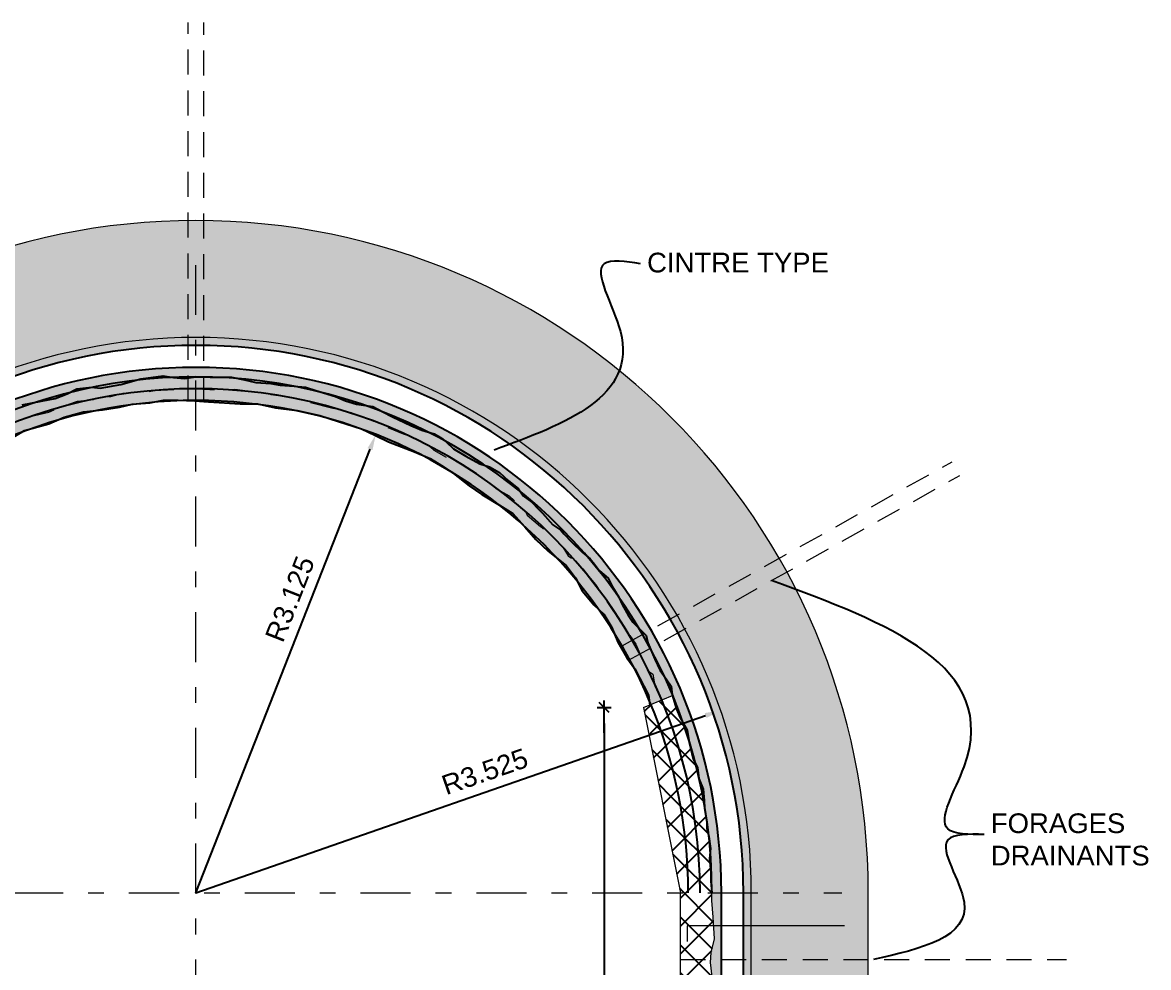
# Model space of a CAD drawing. Header units: millimetres. Extents: x -133 to 63340, y -143 to 109141.
# Drawn here: x 223.99 to 231.13, y 124.51 to 130.51 of the extents above; entities that cross this region are included whole.
import ezdxf

# ---------------------------------------------------------------- set-up
doc = ezdxf.new("R2010")
doc.units = ezdxf.units.MM
doc.header["$MEASUREMENT"] = 0
doc.header["$PDMODE"] = 67
doc.linetypes.add('TRATTEGGIATA2', pattern=[9.524999999999999, 6.35, -3.175])
doc.linetypes.add('TRATTOPUNTO2', pattern=[12.7, 6.35, -3.175, 0, -3.175])
doc.layers.add('archi', color=5, linetype='Continuous', plot=False)
for name, color, linetype in [('DIME', 6, 'Continuous'), ('LIN010CO', 2, 'Continuous'), ('LIN018CO', 6, 'Continuous'), ('LIN050CO', 3, 'Continuous'), ('TEXT035', 1, 'Continuous'), ('Tratteggi', 2, 'Continuous')]:
    doc.layers.add(name, color=color, linetype=linetype)
doc.styles.add('ARIAL', font='arial.ttf')
doc.linetypes.add('ROCCIA', pattern='A,0.25,[130,BERETTA.shx,S=0.1,R=0,X=0,Y=0],-0.2,0.25', length=0.7)
doc.dimstyles.new('50', dxfattribs={"dimscale": 0.5, "dimtxt": 0.25, "dimasz": 0.2, "dimexe": 0, "dimexo": 0.5, "dimgap": 0.1, "dimtad": 1, "dimzin": 4, "dimdsep": 46, "dimtxsty": 'ARIAL', "dimblk1": 'LINE', "dimblk2": 'LINE', "dimsah": 1, "dimcen": 2.5, "dimclrd": 256, "dimclre": 256, "dimclrt": 1, "dimadec": 0, "dimazin": 0, "dimtfac": 1, "dimtmove": 2, "dimatfit": 3, "dimldrblk": 'LINE', "dimfxl": 1, "dimtvp": 1, "dimtolj": 1, "dimtzin": 0, "dimarcsym": 0})
pattern_1 = [(37.50000000000001, (0.5027029646956862, 0), (-0.002519734324384326, 0.07707295076052635), [0, -0.0608, 0, -0.068, 0, -0.065]), (7.499999999999999, (0.5027029646956862, 0), (0.07079106821070909, 0.1128858426091896), [0, -0.0328, 0, -0.05480000000000001, 0, -0.021]), (327.5, (0.4535029646956862, 0), (0.1245656744700598, 0.000226362141478571), [0, -0.02, 0, -0.07200000000000001, 0, -0.094]), (317.5, (0.4535029646956862, 0), (0.1202450641828917, 0.03510702259736997), [0, -0.01, 0, -0.0472, 0, -0.05400000000000001])]
pattern_2 = [(45, (0.5027029646956862, 0), (-0.0883883476483184, 0.08838834764831847), []), (134.9999999999999, (0.5027029646956862, 0), (-0.08838834764831847, -0.0883883476483184), [])]

# ---------------------------------------------------------------- blocks, each defined once
blk = doc.blocks.new('*D53')
at = {"layer": 'Defpoints', "color": 0, "transparency": 16777216}
for p in [(228.4174111756968, 126.1458710883608), (225.0879019161725, 124.9882903824323)]:
    blk.add_point(p, dxfattribs=at)
at = {"layer": 'DIME', "lineweight": -2, "transparency": 16777216}
blk.add_line((225.0879019161725, 124.9882903824323), (228.322957012306, 126.1130319193983), dxfattribs=at)
at = {"layer": 'DIME', "transparency": 16777216}
blk.add_solid([(228.3174838174789, 126.1287742799634), (228.3284302071331, 126.0972895588331), (228.4174111756968, 126.1458710883608)], dxfattribs=at)
at = {"layer": 'DIME', "color": 1, "transparency": 16777216, "insert": (226.9214841493105, 125.7570287210373), "char_height": 0.125, "attachment_point": 5, "rotation": 19.171186639742096, "style": 'ARIAL'}
blk.add_mtext('\\A1;R3.525', dxfattribs=at)
blk = doc.blocks.new('LINE')
for p, q in [((-1.60001823273501, 0), (0.4500000000000171, 0)), ((0, 0.4500000000000171), (0, -0.4500000000000171))]:
    blk.add_line(p, q)
at = {"color": 3}
blk.add_line((-0.3181980515162763, -0.3181980515163474), (0.3181980515338978, 0.3181980515339689), dxfattribs=at)
blk = doc.blocks.new('*D54')
at = {"layer": 'Defpoints', "color": 0, "transparency": 16777216}
for p in [(226.2294837852221, 127.8973135580444), (225.0879019161725, 124.9882903824321)]:
    blk.add_point(p, dxfattribs=at)
at = {"layer": 'DIME', "lineweight": -2, "transparency": 16777216}
blk.add_line((225.0879019161725, 124.9882903824321), (226.1929531654125, 127.8042248164247), dxfattribs=at)
at = {"layer": 'DIME', "transparency": 16777216}
blk.add_solid([(226.1774383751426, 127.8103132530597), (226.2084679556825, 127.7981363797898), (226.2294837852221, 127.8973135580444)], dxfattribs=at)
at = {"layer": 'DIME', "color": 1, "transparency": 16777216, "insert": (225.6846121865973, 126.8531880230969), "char_height": 0.125, "attachment_point": 5, "rotation": 68.57357213134941, "style": 'ARIAL'}
blk.add_mtext('\\A1;R3.125', dxfattribs=at)
blk = doc.blocks.new('*D55')
at = {"layer": 'Defpoints', "color": 0, "transparency": 16777216}
for p in [(227.9295563638366, 126.1632903824229), (227.6795563638366, 121.6632903824229), (227.9295563638366, 121.6632903824229)]:
    blk.add_point(p, dxfattribs=at)
at = {"layer": 'LIN018CO', "lineweight": -2, "transparency": 16777216}
blk.add_line((227.6795563638366, 126.0632903824229), (227.6795563638366, 121.7632903824229), dxfattribs=at)
at = {"layer": 'LIN018CO', "lineweight": -2, "transparency": 16777216, "xscale": 0.1, "yscale": 0.1, "zscale": 0.1}
for p, rotation in [((227.6795563638366, 126.1632903824229), 90), ((227.6795563638366, 121.6632903824229), 270)]:
    blk.add_blockref('LINE', p, dxfattribs=dict(at, rotation=rotation))
at = {"layer": 'LIN018CO', "color": 1, "transparency": 16777216, "insert": (227.5657347403714, 123.9132903824229), "char_height": 0.125, "attachment_point": 5, "rotation": 90, "style": 'ARIAL'}
blk.add_mtext('\\A1;4.50', dxfattribs=at)

msp = doc.modelspace()

# ---------------------------------------------------------------- hatches: boundary and pattern name
h = msp.add_hatch()
h.set_pattern_fill('AR-SAND', color=256, scale=0.04, style=0)
h.set_pattern_definition(pattern_1)
h.paths.add_polyline_path([(225.0379019161725, 128.462930651581), (225.0379019161725, 128.5129357546634, 0.2971634410414945), (221.8428139342146, 126.3648909015914), (221.8891206139512, 126.3460175938249, -0.2970523757638573)])
h.paths.add_polyline_path([(221.8891206139512, 126.3460175938249), (221.8428139342146, 126.3648909015914, 0.007092555349937844), (221.8050711707708, 126.2722869934254), (221.8513778505073, 126.2534136856589, -0.00719461699650059)])
h.paths.add_polyline_path([(221.8513778505073, 126.2534136856589), (221.8050711707707, 126.2722869934254, 0.0934788710143525), (221.5629019161724, 124.9882903824309), (221.6129019161725, 124.9882903824309, -0.09342739714074191)])
h.paths.add_polyline_path([(221.8320439707676, 125.395240120542), (221.8845941363589, 125.6237251911843), (221.9108694895021, 125.8101901060938), (221.9713021799322, 125.9520083901531), (221.9975775330755, 126.0413014795462), (222.0028325496346, 126.112210621576), (222.0340525695212, 126.1789605784027), (221.9810373077302, 126.2005681166195, 0.09327506115053034), (221.7529019161724, 124.9882903824309), (221.8129019161725, 124.9882903824309), (221.8320439707676, 125.2087752056322)])
h.paths.add_polyline_path([(222.0820716932309, 126.2673761294867), (222.0187800711741, 126.2931720247855, 0.007496673164232917), (221.9810373077302, 126.2005681166195), (222.0340525695212, 126.1789605784026), (222.0634104167235, 126.2417291173209)])
h.paths.add_polyline_path([(222.1369809188989, 126.3914263098103), (222.2000413879561, 126.4964770437568), (222.2184339459131, 126.5726386190996), (222.2499640452679, 126.6356690250062), (222.3790620511027, 126.8022176666834), (222.4263574704826, 126.9098945311329), (222.4841626526328, 126.9808036731623), (222.5577331548085, 127.0595917236224), (222.6181661155859, 127.1278745628425), (222.6680887729004, 127.185652363132), (222.723266717116, 127.2486827690344), (222.7705621364963, 127.3012081360081), (222.8756627380265, 127.3773698836579), (222.9255853953384, 127.4377739867544), (222.9886458643956, 127.5008043926608), (223.0044109140728, 127.5323195094605), (223.1494918697469, 127.6461494557462), (223.2834953327002, 127.7065535588427), (223.3570658348757, 127.7512000173857), (223.4253810501444, 127.8089779899791), (223.4779314860833, 127.848371842902), (223.5436194634205, 127.8746345263889), (223.6382100318321, 127.9166548544286), (223.7440772690553, 127.9748871610069), (223.8431562183333, 128.021705416068), (223.9850422061255, 128.0847358219746), (224.105907857332, 128.1083722026508), (224.1952434091858, 128.1267559777075), (224.2714414196409, 128.1556449640042), (224.331874110071, 128.1871602531109), (224.4264646784831, 128.1976652920442), (224.479015114422, 128.1924126864241), (224.6114427212416, 128.2138712793289), (224.7375633890084, 128.2506390017488), (224.8794493768003, 128.2690229491122), (224.9451370837897, 128.258517910179), (225.0160800776854, 128.2532653045589), (225.0379019161725, 128.2563112531833), (225.0379019161725, 128.3229155487727, 0.2967237133419009), (222.0187800711741, 126.2931720247854), (222.0820716932309, 126.2673761294867), (222.1054508195441, 126.2995070899141)])
h.paths.add_polyline_path([(225.0379019161725, 128.2563112531833), (225.0160800776853, 128.2532653045589), (224.9451370837895, 128.2585179101789), (224.8794493768002, 128.2690229491122), (224.7375633890085, 128.2506390017488), (224.6114427212417, 128.213871279329), (224.4790151144221, 128.1924126864241), (224.4264646784832, 128.1976652920442), (224.3318741100711, 128.187160253111), (224.2714414196411, 128.1556449640043), (224.1952434091861, 128.1267559777076), (224.1059078573337, 128.1083722026513), (223.9850422061255, 128.0847358219746), (223.8431562183333, 128.0217054160679), (223.7440772690552, 127.9748871610068), (223.6382100318323, 127.9166548544287), (223.5436194634197, 127.8746345263884), (223.4779314860833, 127.848371842902), (223.4253810501445, 127.8089779899792), (223.3570658348756, 127.7512000173857), (223.2834953327002, 127.7065535588427), (223.149491869747, 127.6461494557462), (223.0044109140729, 127.5323195094605), (222.9886458643956, 127.5008043926608), (222.9255853953384, 127.4377739867544), (222.8756627380266, 127.3773698836579), (222.7705621364963, 127.3012081360081), (222.723266717117, 127.2486827690349), (222.6680887728988, 127.1856523631303), (222.6181661155859, 127.1278745628414), (222.5577331548091, 127.0595917236225), (222.4841626526327, 126.9808036731622), (222.4263574704826, 126.9098945311329), (222.3790620511027, 126.8022176666834), (222.249964045268, 126.6356690250061), (222.2184339459131, 126.5726386190996), (222.2000413879562, 126.4964770437568), (222.1369809188989, 126.3914263098103), (222.1054508195441, 126.2995070899142), (222.0820716932308, 126.2673761294867), (222.1515239955305, 126.2390693131948), (222.2051656150202, 126.3923348844539), (222.2869011552716, 126.5226606383449), (222.3336072168933, 126.6354800042619), (222.4523184681134, 126.7852574917987), (222.569496037425, 126.9690993777304), (222.6590159663379, 127.060521836637), (222.7621587105824, 127.1947379372574), (222.8205413551966, 127.258928313674), (222.8906003124556, 127.2939412619292), (223.0190421846769, 127.422321842456), (223.104670189606, 127.5040186068464), (223.2058667015114, 127.5837703701797), (223.2681415404564, 127.6090574516122), (223.401119034285, 127.715033990899), (223.5782129301192, 127.8045114487481), (223.6424337310558, 127.845359917097), (223.7553068259536, 127.90371477342), (223.8389885985442, 127.9270566814879), (223.9713226650957, 127.9951372323268), (224.1542547172525, 128.0398760474048), (224.2515593051746, 128.0787791700822), (224.3352410777651, 128.1079565982436), (224.4617367176466, 128.1215728117956), (224.5473644522288, 128.1390791997698), (224.6252080684971, 128.160475934473), (224.7633802913707, 128.1663114545667), (224.825655130316, 128.1760373213896), (224.9610333107916, 128.1840862967974), (225.0379019161725, 128.1919665559588)])
h.paths.add_polyline_path([(224.8829788233992, 128.1157939806945), (224.9743217061481, 128.1157939806945), (225.0379019161724, 128.1123588064412), (225.0379019161724, 128.1917988404616), (225.0369306947207, 128.1918669902557), (224.9610333107916, 128.1840862967974), (224.8256551303161, 128.1760373213896), (224.7633802913711, 128.1663114545668), (224.6252080684971, 128.160475934473), (224.5473644522289, 128.1390791997699), (224.4617367176467, 128.1215728117956), (224.335241077765, 128.1079565982437), (224.2515593051747, 128.0787791700822), (224.1542547172523, 128.0398760474048), (223.9713226650958, 127.9951372323268), (223.8389885985441, 127.9270566814879), (223.7553068259537, 127.9037147734201), (223.6424337310558, 127.8453599170969), (223.5782129301193, 127.8045114487481), (223.4011190342851, 127.715033990899), (223.2681415404564, 127.6090574516121), (223.2058667015114, 127.5837703701798), (223.1046701896061, 127.5040186068465), (223.0190421846761, 127.4223218424555), (222.8906003124556, 127.2939412619292), (222.8205413551965, 127.258928313674), (222.7621587105824, 127.1947379372574), (222.6590159663376, 127.0605218366369), (222.569496037425, 126.9690993777305), (222.4523184681135, 126.7852574917987), (222.3336072168933, 126.6354800042618), (222.2869011552715, 126.5226606383449), (222.2051656150201, 126.3923348844539), (222.1515239955305, 126.2390693131947), (222.2108737971631, 126.214879993674), (222.2664393568194, 126.2954118701997), (222.3320921889689, 126.4665984985416), (222.3891817610343, 126.5407794052841), (222.4441407237005, 126.6652549929893), (222.575446117652, 126.8250292139031), (222.6753528011793, 126.9790973172559), (222.8209306557339, 127.1131934922263), (222.9579452502044, 127.2843801205679), (223.1063777050186, 127.3870921320345), (223.2234109087141, 127.5040697820161), (223.3661344333564, 127.5839568063194), (223.4489140560211, 127.6609909441494), (223.5973465108352, 127.7209062123769), (223.6858350636717, 127.7722621319566), (223.7486332955614, 127.8150588751955), (223.9170471411505, 127.874974143423), (223.9998267638154, 127.9234771765295), (224.1550890099317, 127.9645791084287), (224.2521408228523, 128.0073756793606), (224.3748832270671, 128.0416130739518), (224.4947707606745, 128.0530254813798), (224.6032407042862, 128.0701441786753), (224.6831659970388, 128.0901159347512), (224.7944902705626, 128.098675283399)])
h.paths.add_polyline_path([(222.210163679302, 126.2151694178568), (222.1515239955306, 126.2390693131947), (222.1504242821682, 126.2359271970859), (222.1042012858096, 126.150369923243), (222.1791110686704, 126.1198387904843)])
h.paths.add_polyline_path([(222.1504242821682, 126.2359271970859), (222.1515239955306, 126.2390693131947), (222.0820716932308, 126.2673761294867), (222.0634104167235, 126.2417291173208), (222.0340525695212, 126.1789605784026), (222.1042012858097, 126.150369923243)])
h.paths.add_polyline_path([(222.0978797938764, 126.1386690457785), (222.1042012858097, 126.150369923243), (222.0340525695212, 126.1789605784027), (222.0028325496347, 126.112210621576), (221.9975775330755, 126.0413014795464), (221.9713021799323, 125.9520083901532), (221.9108694895022, 125.8101901060939), (221.884594136359, 125.6237251911847), (221.8320439707675, 125.3952401205421), (221.8320439707676, 125.2087752056325), (221.8129019161724, 124.9882903824309), (221.8879019161724, 124.9882903824309), (221.8894920824857, 125.1401036418929), (221.9167374428012, 125.2859907827006), (221.9245218314627, 125.4318779235078), (221.9595513100923, 125.6652971764933), (221.9927910876403, 125.7885400801474), (222.0336589929398, 125.8391142430121), (222.0492277702629, 126.010288465252)])
h.paths.add_polyline_path([(222.169387543899, 126.0899878472667), (222.1791110686704, 126.1198387904843), (222.1042012858096, 126.150369923243), (222.0978797938763, 126.1386690457785), (222.0492277702629, 126.0102884652521), (222.0336589929398, 125.8391142430121), (221.9927910876403, 125.7885400801473), (221.9595513100923, 125.665297176493), (221.9245218314628, 125.4318779235081), (221.9167374428012, 125.2859907827004), (221.8894920824857, 125.140103641893), (221.8879019161724, 124.9882903824309), (221.9629019161724, 124.9882903824309), (221.9638655170194, 125.1684328028496), (221.9895558379663, 125.2597324068881), (221.992410438226, 125.4565970811731), (222.0209550890849, 125.6021058358783), (222.0580632703754, 125.6876991500493), (222.092316851406, 125.8645920682575), (222.1008801114899, 125.9302136263532)])
h.paths.add_polyline_path([(222.3224250079133, 126.8223976740259), (222.6585213734515, 126.6311863411003), (222.5644968370846, 126.4659173454773), (222.2284004715464, 126.6571286784029)], flags=25)
h = msp.add_hatch()
h.set_pattern_fill('AR-SAND', color=256, scale=0.04, style=0)
h.set_pattern_definition(pattern_1)
edge = h.paths.add_edge_path()
edge.add_line((225.1379019161725, 128.5129357546634), (225.1379019161725, 128.462930651581))
edge.add_arc((225.0879019161724, 124.9882903824309), 3.474999999999938, 55.007646619417926, 89.17557184640083, ccw=False)
edge.add_spline(control_points=[(227.0807001174742, 127.8351097179154), (227.0995788521623, 127.8421942952274), (227.118385352334, 127.8493109727379), (227.1370784921529, 127.8564780263017)], knot_values=[1.645442660088461, 1.645442660088461, 1.645442660088461, 1.645442660088461, 1.691450665003849, 1.691450665003849, 1.691450665003849, 1.691450665003849], degree=3, periodic=0)
edge.add_arc((225.0879019161724, 124.9882903824309), 3.524999999999977, 54.45609098044454, 89.18726665279246)
edge = h.paths.add_edge_path()
edge.add_spline(control_points=[(227.1370784921529, 127.8564780263017), (227.118385352334, 127.8493109727379), (227.0995788521623, 127.8421942952274), (227.0807001174742, 127.8351097179154)], knot_values=[1.645442660088462, 1.645442660088462, 1.645442660088462, 1.645442660088462, 1.691450665003849, 1.691450665003849, 1.691450665003849, 1.691450665003849], degree=3, periodic=0)
edge.add_arc((225.0879019161724, 124.9882903824309), 3.474999999999937, 22.998863313304923, 55.00764661941889, ccw=False)
edge.add_line((228.2866832183979, 126.3460175938147), (228.3329898981345, 126.3648909015812))
edge.add_arc((225.0879019161724, 124.9882903824309), 3.524999999999977, 22.98716850692198, 54.45609098044531)
h.paths.add_polyline_path([(228.3329898981345, 126.3648909015812), (228.2866832183979, 126.3460175938147, -0.00719461699650234), (228.3244259818415, 126.2534136856486), (228.3707326615781, 126.2722869934151, 0.007092555349938634)])
h.paths.add_polyline_path([(228.3707326615781, 126.2722869934151), (228.3244259818415, 126.2534136856486, -0.09342739713993901), (228.5629019161723, 124.9882903824309), (228.6129019161724, 124.9882903824309, 0.09347887101356199)])
h.paths.add_polyline_path([(228.1947665246186, 126.2005681166091), (228.1314221747174, 126.1747507309154), (228.1376391256568, 126.1530017117044), (228.1612867001729, 126.0978502142281), (228.2059546112731, 126.0190621637683), (228.2190921526709, 125.9429004161185), (228.2443718156204, 125.8359842869338), (228.2711767797031, 125.7823995767198), (228.2801298810194, 125.7131799045139), (228.3064052341628, 125.644897065294), (228.3142877590014, 125.5739877509585), (228.316915267281, 125.5240886867945), (228.3300528086789, 125.4374220725186), (228.3300528086789, 125.3980280472884), (228.3431903500767, 125.3455026803151), (228.3548572005556, 125.2697580878354), (228.3484453666358, 125.206310526759), (228.3563278914745, 125.117017609673), (228.3563278914746, 125.0618659398896), (228.3629019161724, 124.9882903824309), (228.4229019161723, 124.9882903824309, 0.09327506114968956)])
h.paths.add_polyline_path([(228.157023761175, 126.2931720247753), (228.1073607506456, 126.2729307704322), (228.1113640428611, 126.244920931601), (228.1314221747174, 126.1747507309154), (228.1947665246186, 126.2005681166091, 0.007496673164233754)])
h.paths.add_polyline_path([(225.1379019161725, 128.3229155487727), (225.1379019161725, 128.2621121641545), (225.1789861317127, 128.2611440406821), (225.3129893243194, 128.2611440406821), (225.3970698596131, 128.2453865684356), (225.468012853509, 128.2270026210722), (225.5626034219209, 128.2217501877591), (225.6230363826988, 128.2112451488259), (225.7123719345522, 128.2033662403957), (225.7833149284474, 128.1981138070826), (225.8490026354419, 128.1771035569107), (225.9736358507337, 128.1375370524039), (226.0366960494433, 128.1112743689173), (226.1076390433391, 128.0902642910508), (226.2101121365898, 128.0745066464974), (226.2731726056469, 128.0403652268877), (226.3362330747041, 128.0088499377814), (226.4518437093533, 127.9536984403044), (226.5227867032488, 127.9248094540079), (226.5989847137037, 127.9011730733314), (226.6462798627358, 127.8749103898448), (226.6751824538111, 127.8512740091687), (226.722477873191, 127.8066275506252), (226.8013033919257, 127.7593547892722), (226.8906389437786, 127.7120820279188), (226.9510716342085, 127.6910717777455), (227.0141321032658, 127.6569303581356), (227.0693100474844, 127.6044051634693), (227.1349977544735, 127.5518797964961), (227.1639006158963, 127.5072331656461), (227.219078289767, 127.4678393127232), (227.2611186925877, 127.4258189846831), (227.2873937753856, 127.3969301706882), (227.3530817527203, 127.3233947258537), (227.4030044100319, 127.2892531339371), (227.4240247466169, 127.2656167532599), (227.4713198956483, 127.2157176890978), (227.5396353812648, 127.1500611526877), (227.5895583089242, 127.1080408246479), (227.6184608999994, 127.0738994050381), (227.6499909993542, 127.0318790769981), (227.7036368837496, 126.9861248569561), (227.7325397451724, 126.9309733594792), (227.7719523693659, 126.8653166507634), (227.7955999438822, 126.8127912837901), (227.8323853301441, 126.7497608778835), (227.8612879212189, 126.7051144193404), (227.9138383571579, 126.6525890523672), (227.9453684565126, 126.6210739355675), (227.955878489631, 126.5738011742146), (228.0010081544235, 126.4707798717409), (228.0351660324062, 126.3998707297103), (228.0772061648778, 126.3394666266144), (228.1034815180225, 126.300072601384), (228.1073607506456, 126.2729307704322), (228.157023761175, 126.2931720247753, 0.2967237133427877)])
h.paths.add_polyline_path([(225.1379019161725, 128.3229155487727, 0.0037482839193745), (225.0879019161724, 128.3232903824309), (225.0879019161724, 128.2632903824309), (225.1379019161725, 128.2621121641545)])
h.paths.add_polyline_path([(225.0879019161724, 128.3232903824309, 0.003748283919359585), (225.0379019161725, 128.3229155487727), (225.0379019161725, 128.2563112531833), (225.0879019161724, 128.2632903824309)])
h.paths.add_polyline_path([(225.0879019161724, 128.5132903824309, 0.003546233077795263), (225.0379019161725, 128.5129357546634), (225.0379019161725, 128.462930651581, -0.003597261948017702), (225.0879019161724, 128.4632903824309)])
h.paths.add_polyline_path([(225.1379019161725, 128.5129357546634, 0.003546233077809373), (225.0879019161724, 128.5132903824309), (225.0879019161724, 128.4632903824309, -0.003597261948029971), (225.1379019161725, 128.462930651581)])
h.paths.add_polyline_path([(225.1379019161726, 128.2621121641545), (225.0879019161724, 128.2632903824309), (225.0879019161724, 128.1882903824309), (225.1379019161725, 128.1847644716628)])
h.paths.add_polyline_path([(225.0879019161724, 128.2632903824309), (225.0379019161725, 128.2563112531833), (225.0379019161725, 128.1917988404616), (225.0879019161724, 128.1882903824309)])
h.paths.add_polyline_path([(225.0879019161724, 128.1882903824309), (225.0379019161725, 128.1917988404616), (225.0379019161724, 128.1123588064412), (225.0799370494966, 128.1100876908271), (225.0879019161723, 128.1095740824094)])
h.paths.add_polyline_path([(225.1379019161725, 128.1847644716628), (225.0879019161724, 128.1882903824309), (225.0879019161725, 128.1095740824095), (225.1379019161725, 128.1063498701371)])
h.paths.add_polyline_path([(225.4748002589788, 128.1665799088233), (225.3346820741141, 128.1840862967974), (225.1751029175948, 128.1821411234328), (225.1379019161725, 128.1847644716628), (225.1379019161725, 128.1063498701371), (225.1684256023347, 128.1043815732667), (225.3682386990439, 128.0929689935314), (225.4795629725677, 128.0929689935314), (225.5937418463512, 128.067291119895), (225.7307561704741, 128.0501724225995), (225.8734796951163, 128.0187882590956), (225.9933674990729, 127.9788445746371), (226.1389453536256, 127.9331947726179), (226.2274339064625, 127.8903982016859), (226.3102135291276, 127.8504546895342), (226.4742877551158, 127.7875175016973), (226.5741944386429, 127.7447207584586), (226.6569740613082, 127.6933648388788), (226.7226266231096, 127.65056809564), (226.822533306637, 127.5706808990299), (226.9024583290421, 127.5164719206698), (227.013782602564, 127.4479971314886), (227.0994168254905, 127.3966412119078), (227.1764875179843, 127.3110478977371), (227.2449946800447, 127.2311607011267), (227.3229713073302, 127.1560388260302), (227.4371501811133, 127.0647392219918), (227.4970940830909, 126.987705256469), (227.5399109242056, 126.9049650010782), (227.6141272867864, 126.8165186281273), (227.6769255186761, 126.7566031875928), (227.7283061605699, 126.6710098734219), (227.7654140715127, 126.5797102693835), (227.8225036435781, 126.4798514890044), (227.8738840151244, 126.4085236410419), (227.9602349295241, 126.2419410548918), (227.9642567906269, 126.2146055980078), (228.0281842976321, 126.24066066223), (227.999808951232, 126.3012518702745), (227.9881323682396, 126.3751681135142), (227.9569948135933, 126.3965648482175), (227.904450595649, 126.5074390407699), (227.8810974296644, 126.5657938970927), (227.8262374142182, 126.6422097975211), (227.7853695089182, 126.7064001739379), (227.7250409023114, 126.7919872850586), (227.6238441200598, 126.9456551193237), (227.5810302527684, 126.9962292821889), (227.5168094518323, 127.0798712199435), (227.449777306251, 127.1273908971822), (227.4166937896132, 127.1818554067762), (227.3699877279913, 127.2304843962763), (227.3252276283576, 127.2693876912617), (227.274629372408, 127.3121811606682), (227.1909475998179, 127.3860974039067), (227.171486628164, 127.4191650064904), (227.0761282725809, 127.5086424643395), (227.0002308886523, 127.5494909326884), (226.9418482440385, 127.5961747488237), (226.8717892867793, 127.6448037383235), (226.7581535413145, 127.7190113526471), (226.6861483517162, 127.7481887808088), (226.5985743847951, 127.7987629436734), (226.5577064794956, 127.8337758919286), (226.4642943562518, 127.8824048814288), (226.4039657496462, 127.9018564427674), (226.2735776450904, 127.9563209523535), (226.1568126262053, 128.0049499418614), (226.0322629483151, 128.0516339303042), (225.9563655643865, 128.0652499715492), (225.7909479811955, 128.1060984398981), (225.6761289243073, 128.1372210414242), (225.5584820315702, 128.1510185219067)])
h.paths.add_polyline_path([(225.3970698596131, 128.2453865684357), (225.3129893243193, 128.2611440406821), (225.1789861317125, 128.2611440406821), (225.1379019161725, 128.2621121641545), (225.1379019161725, 128.1847644716628), (225.1751029175946, 128.1821411234328), (225.3346820741143, 128.1840862967973), (225.4748002589798, 128.1665799088233), (225.5584820315705, 128.1510185219066), (225.6761289243072, 128.1372210414243), (225.7909479811963, 128.1060984398983), (225.9563655643865, 128.065249971549), (226.0322629483151, 128.0516339303042), (226.1568126262052, 128.0049499418615), (226.2735776450903, 127.9563209523611), (226.4039657496461, 127.9018564427675), (226.4642943562517, 127.8824048814288), (226.5577064794956, 127.8337758919285), (226.5985743847951, 127.7987629436733), (226.6861483517162, 127.7481887808086), (226.7581535413143, 127.7190113526471), (226.8717892867781, 127.6448037383255), (226.9418482440381, 127.5961747488241), (227.0002308886521, 127.5494909326883), (227.0761282725811, 127.5086424643395), (227.171486628164, 127.4191650064904), (227.1909475998179, 127.3860974039067), (227.2746293724078, 127.3121811606659), (227.325227628359, 127.2693876912619), (227.3699877279913, 127.2304843962764), (227.4166937896132, 127.181855406776), (227.4497773062512, 127.1273908971822), (227.5168094518322, 127.0798712199436), (227.5810302527685, 126.9962292821887), (227.62384412006, 126.9456551193235), (227.7250409023124, 126.7919872850575), (227.7853695089186, 126.7064001739376), (227.8262374142186, 126.6422097975203), (227.8810974296644, 126.565793897093), (227.9044505956489, 126.5074390407701), (227.9569948135933, 126.3965648482175), (227.9881323682396, 126.3751681135142), (227.999808951232, 126.3012518702746), (228.0281842976322, 126.24066066223), (228.1073607506456, 126.2729307704322), (228.1034815180224, 126.300072601384), (228.0772061648781, 126.3394666266134), (228.0351660324061, 126.3998707297101), (228.0010081544247, 126.4707798717385), (227.955878489631, 126.5738011742145), (227.9453684565126, 126.6210739355675), (227.9138383571579, 126.6525890523672), (227.8612879212189, 126.7051144193405), (227.832385330143, 126.7497608778841), (227.7955999438821, 126.8127912837903), (227.7719523693661, 126.8653166507632), (227.7325397451724, 126.9309733594798), (227.7036368837497, 126.9861248569561), (227.6499909993543, 127.031879076998), (227.6184608999995, 127.0738994050379), (227.5895583089241, 127.1080408246481), (227.5396353812653, 127.1500611526882), (227.4713198956483, 127.215717689098), (227.4240247466165, 127.2656167532606), (227.4030044100323, 127.2892531339369), (227.3530817527204, 127.3233947258537), (227.2873937753864, 127.3969301706944), (227.261118692588, 127.4258189846836), (227.2190782897671, 127.4678393127231), (227.1639006158963, 127.5072331656462), (227.1349977544734, 127.5518797964962), (227.0693100474841, 127.6044051634696), (227.0141321032658, 127.6569303581356), (226.9510716342087, 127.6910717777454), (226.8906389437786, 127.7120820279189), (226.8013033919258, 127.7593547892723), (226.7224778731911, 127.8066275506251), (226.6751824538111, 127.8512740091683), (226.6462798627362, 127.8749103898448), (226.5989847137037, 127.9011730733314), (226.5227867032482, 127.9248094540082), (226.4518437093526, 127.9536984403045), (226.3362330747056, 128.0088499377805), (226.2731726056469, 128.040365226888), (226.2101121365898, 128.0745066464975), (226.1076390433389, 128.0902642910509), (226.0366960494436, 128.1112743689172), (225.9736358507335, 128.137537052404), (225.8490026354553, 128.1771035569071), (225.7833149284474, 128.1981138070826), (225.7123719345518, 128.2033662403955), (225.6230363826985, 128.2112451488259), (225.5626034219209, 128.2217501877591), (225.4680128535089, 128.2270026210722)])
h.paths.add_polyline_path([(228.0281842976322, 126.24066066223), (227.9642567906269, 126.2146055980078), (227.9693838097596, 126.1797586933386), (228.0425392547354, 126.2100078490432)])
h.paths.add_polyline_path([(228.1130140663225, 126.2391485855892), (228.1113640428611, 126.2449209316004), (228.1073607506456, 126.2729307704322), (228.0281842976321, 126.24066066223), (228.0425392547353, 126.2100078490432)])
h = msp.add_hatch()
h.set_pattern_fill('AR-SAND', color=256, scale=0.04, style=0)
h.set_pattern_definition(pattern_1)
h.paths.add_polyline_path([(228.5629019161725, 123.8330542941811), (228.6129019161724, 123.8330542941811), (228.6129019161724, 124.9882903824309), (228.5629019161725, 124.9882903824309)])
h.paths.add_polyline_path([(228.4229019161725, 124.9882903824309), (228.3629019161725, 124.9882903824309), (228.3629019161725, 124.939431386619), (228.3708702057073, 124.8320847634493), (228.3802243111398, 124.6949322769772), (228.3586808828336, 124.608778408911), (228.3535329192073, 124.5444383981425), (228.3650882158476, 124.4549007708501), (228.3629019161725, 124.1521911360147), (228.3629019161725, 124.1335566017702), (228.3750131210855, 124.0499841990379), (228.3655655646963, 123.9253137904628), (228.3693101440399, 123.798035480988), (228.3655679621903, 123.7194747179153), (228.3695644766148, 123.6375701563552), (228.3581496129903, 123.5900115605281), (228.3620918579824, 123.4505444066506), (228.3631946506789, 123.4218633162022), (228.4229019161725, 123.4218633162022)])
h.paths.add_polyline_path([(228.6129019161724, 123.8330542941811), (228.5629019161725, 123.8330542941811), (228.5629019161725, 123.4218633162022), (228.6129019161724, 123.4218633162022)])
h.paths.add_polyline_path([(228.6129019161724, 123.4218633162022), (228.5629019161725, 123.4218633162022), (228.5629019161725, 123.3218633162022), (228.6129019161724, 123.3218633162022)])
h.paths.add_polyline_path([(228.3721288836352, 123.3218633162022), (228.4229019161725, 123.3218633162022), (228.4229019161725, 123.4218633162022), (228.363194650679, 123.4218633162022), (228.3649392394711, 123.3764905919407)])
h.paths.add_polyline_path([(228.36215390437, 123.0638974016188), (228.3650957277173, 122.8726211218912), (228.3593300927701, 122.800561363595), (228.3649276005843, 122.7306051777003), (228.3710922040683, 122.6412318736243), (228.3594204064874, 122.4895234751766), (228.3768544231468, 122.3558822944876), (228.3768544231468, 122.1994115997986), (228.3652194535155, 122.1005306330278), (228.3708702057075, 121.9931840098544), (228.3802243111398, 121.8560315233853), (228.3586808828336, 121.7698776553193), (228.3535329192073, 121.7055376445506), (228.3650882158476, 121.6160000172584), (228.3629019161725, 121.3132903824229), (228.4229019161725, 121.3132903824229), (228.4229019161725, 123.3218633162022), (228.3721288836352, 123.3218633162022), (228.3801012882208, 123.261288587655)])
h.paths.add_polyline_path([(228.6129019161724, 123.3218633162022), (228.5629019161725, 123.3218633162022), (228.5629019161725, 121.9882903824081), (228.6129019161724, 121.9882903824075)])
h.paths.add_polyline_path([(228.5629019161724, 121.3132903824229), (228.6129019161724, 121.3132903824229), (228.6129019161724, 121.9882903824075), (228.5629019161725, 121.9882903824081)])
at = {"layer": 'LIN010CO'}
h = msp.add_hatch(dxfattribs=at)
h.set_pattern_fill('AR-CONC', color=256, scale=0.05, style=0)
h.set_pattern_definition([(50, (0, 0), (0.3586300913003768, -0.03137606749129756), [0.03750000000000001, -0.4125]), (355, (0, 0), (-0.06937566680650001, 0.376096066850006), [0.03, -0.33]), (100.4514, (0.02988584, -0.00261467), (0.2892546908570108, 0.3447197710304768), [0.03187009500000001, -0.350571056]), (46.18420000000001, (0, 0.1), (0.5336205243128223, -0.08275950716450908), [0.05625, -0.61875]), (96.6356, (0.0444683725, 0.0931033465), (0.4673313527743517, 0.4870589354502209), [0.047805144, -0.5258565000000001]), (351.1842, (0, 0.1), (0.4673309725668136, 0.4870593004626623), [0.04500000000000001, -0.4950000000000001]), (21, (0.05, 0.07500000000000001), (0.2984535260592309, -0.2013094453326694), [0.03750000000000001, -0.4125]), (326.0000000000001, (0.05, 0.07500000000000001), (0.1216576659607909, 0.3625750225234265), [0.03, -0.33]), (71.4514, (0.0748711165, 0.05822419700000001), (0.420111314290745, 0.1612652483549762), [0.03187009500000001, -0.350571056]), (37.50000000000001, (0, 0), (0.006079927658645335, 0.1664469269156558), [0, -0.326, 0, -0.335, 0, -0.33125]), (7.499999999999999, (0, 0), (0.1315347687210743, 0.1972058559411801), [0, -0.191, 0, -0.3185, 0, -0.12625]), (327.5, (-0.1115, 0), (0.2669112180862045, -0.0112774358671899), [0, -0.125, 0, -0.39, 0, -0.5175]), (317.5, (-0.1615, 0), (0.2915930846711931, 0.05005249116615884), [0, -0.1625, 0, -0.259, 0, -0.3675])])
edge = h.paths.add_edge_path()
edge.add_line((229.3551110366155, 120.5710812619798), (229.3551110366155, 124.9882903824309))
edge.add_arc((225.0879019161724, 124.9882903824309), 4.267209120443027, 0, 180)
edge.add_line((220.8206927957294, 124.9882903824309), (220.8206927957294, 120.5710812619798))
edge.add_line((220.8206927957294, 120.5710812619798), (229.3551110366155, 120.5710812619798))
edge = h.paths.add_edge_path(flags=16)
edge.add_line((221.5629019161725, 124.9882903824309), (221.5629019161725, 121.3132903824229))
edge.add_line((221.5629019161725, 121.3132903824229), (221.7129019161841, 121.3132903824272))
edge.add_line((221.7129019161841, 121.3132903824272), (221.8703028402218, 120.8414495331669))
edge.add_line((221.8703028402218, 120.8414495331669), (222.3429774556559, 120.8414495331669))
edge.add_line((222.3429774556559, 120.8414495331669), (222.5003783796936, 121.3132903824272))
edge.add_line((222.5003783796936, 121.3132903824272), (228.6129019161724, 121.3132903824229))
edge.add_line((228.6129019161724, 121.3132903824229), (228.6129019161724, 124.9882903824309))
edge.add_arc((225.0879019161724, 124.9882903824309), 3.524999999999977, 0, 180)
at = {"layer": 'Tratteggi'}
h = msp.add_hatch(dxfattribs=at)
h.set_pattern_fill('ANSI37', color=256, angle=360, style=0)
h.set_pattern_definition(pattern_2)
h.paths.add_polyline_path([(228.3650882158476, 121.6160000172586), (228.3535329192073, 121.7055376445508), (228.3586808828336, 121.7698776553191), (228.3802243111399, 121.8560315233855), (228.3708702057076, 121.9931840098529), (228.3652194535155, 122.1005306330281), (228.3768544231467, 122.199411599798), (228.3768544231468, 122.3558822944875), (228.3594204064874, 122.4895234751766), (228.3710922040683, 122.6412318736243), (228.3649276005848, 122.7306051776989), (228.3593300927701, 122.8005613635954), (228.3650957277174, 122.8726211218914), (228.36215390437, 123.0638974016186), (228.3801012882208, 123.2612885876549), (228.3721288836352, 123.3218633162022), (228.1629019161724, 123.3218633162022), (228.1629019161724, 121.6632903824229), (225.0879019161724, 121.6632903824229), (225.0879019161724, 121.3632903824229), (228.3632630377595, 121.3632903824229)])
h.paths.add_polyline_path([(225.0879019161724, 121.6632903824229), (222.0129019161725, 121.6632903824229), (222.0129019161725, 123.3218633162022), (221.8036749487097, 123.3218633162022), (221.7957025441241, 123.2612885876551), (221.8136499279749, 123.0638974016189), (221.8107081046276, 122.8726211218912), (221.8164737395748, 122.8005613635954), (221.8108762317603, 122.7306051776973), (221.8047116282767, 122.6412318736243), (221.8163834258575, 122.4895234751766), (221.7989494091981, 122.3558822944873), (221.7989494091981, 122.1994115997985), (221.8105843788295, 122.1005306330278), (221.8049336266374, 121.9931840098528), (221.795579521205, 121.8560315233854), (221.8171229495113, 121.7698776553192), (221.8222709131377, 121.7055376445506), (221.8107156164973, 121.6160000172587), (221.8125407945853, 121.3632903824229), (225.0879019161724, 121.3632903824229)])
h.paths.add_polyline_path([(222.0129019161725, 123.4218633162022), (221.8126091816659, 123.4218633162022), (221.8108645928738, 123.3764905919404), (221.8036749487096, 123.3218633162022), (222.0129019161725, 123.3218633162022)])
h.paths.add_polyline_path([(222.0129019161725, 124.9882903824309), (221.8129019161724, 124.9882903824309), (221.8129019161724, 124.9394313866192), (221.8049336266378, 124.8320847634446), (221.795579521205, 124.6949322769772), (221.8171229495113, 124.6087784089109), (221.8222709131377, 124.5444383981425), (221.8107156164973, 124.4549007708502), (221.8129019161724, 124.1521911360139), (221.8129019161724, 124.1335566017704), (221.8007907112593, 124.0499841990382), (221.8102382676486, 123.9253137904627), (221.806493688305, 123.7980354809875), (221.8102358701546, 123.7194747179154), (221.80623935573, 123.6375701563555), (221.8176542193546, 123.590011560528), (221.8137119743625, 123.4505444066502), (221.8126091816659, 123.4218633162022), (222.0129019161725, 123.4218633162022)])
h.paths.add_polyline_path([(228.364939239471, 123.3764905919411), (228.363194650679, 123.4218633162022), (228.1629019161724, 123.4218633162022), (228.1629019161724, 123.3218633162022), (228.3721288836352, 123.3218633162022)])
h.paths.add_polyline_path([(228.3655655646963, 123.9253137904629), (228.3750131210855, 124.0499841990381), (228.3629019161725, 124.1335566017702), (228.3629019161725, 124.1521911360107), (228.3650882158477, 124.45490077085), (228.3535329192072, 124.5444383981425), (228.3586808828336, 124.608778408911), (228.3802243111399, 124.6949322769774), (228.3708702057082, 124.8320847634398), (228.3629019161725, 124.9394313866199), (228.3629019161725, 124.9882903824322), (228.1629019161724, 124.9882903824322), (228.1629019161724, 123.4218633162022), (228.363194650679, 123.4218633162022), (228.3620918579823, 123.4505444066534), (228.3581496129903, 123.5900115605279), (228.3695644766149, 123.6375701563553), (228.3655679621903, 123.719474717916), (228.3693101440399, 123.7980354809879)])
h.paths.add_polyline_path([(228.3300528086789, 125.4374220725186), (228.3169152672811, 125.5240886867942), (228.3142877590014, 125.5739877509581), (228.3064052341627, 125.6448970652943), (228.2801298810195, 125.7131799045138), (228.271176779703, 125.7823995767198), (228.2443718156204, 125.8359842869339), (228.219092152671, 125.942900416118), (228.2059546112731, 126.0190621637683), (228.1612867001729, 126.0978502142279), (228.137639125657, 126.1530017117042), (228.1314221747174, 126.1747507309154), (227.9539670104544, 126.102424968219, -0.09295535958608064), (228.1629019161579, 124.9882903824322), (228.3629019161723, 124.9882903824322), (228.3563278914746, 125.0618659398897), (228.3563278914745, 125.1170176096729), (228.3484453666358, 125.2063105267587), (228.3548572005556, 125.2697580878356), (228.3431903500767, 125.345502680315), (228.3300528086789, 125.3980280472884)])
h.paths.add_polyline_path([(228.1130140663224, 126.2391485855892), (227.9295563638366, 126.1632903824229, -0.005331698897844532), (227.9539670104544, 126.102424968219), (228.1314221747174, 126.1747507309154)])
h = msp.add_hatch(dxfattribs=at)
h.set_pattern_fill('ANSI37', color=256, angle=360, style=0)
h.set_pattern_definition(pattern_2)
h.paths.add_polyline_path([(227.9295563638366, 126.1632903824228), (228.1629019161579, 124.9882903824309, 0.0983357946860732)])

# ---------------------------------------------------------------- linework, layer by layer
for p, q in [((228.4229019161725, 121.3132903824229), (228.4229019161725, 124.9882903824309)), ((228.5629019161725, 121.3132903824229), (228.5629019161725, 124.9882903824309))]:
    msp.add_line(p, q)
at = {"flags": 128}
for points in [[(228.5629019161723, 124.9882903824309, 1), (221.6129019161725, 124.9882903824309)], [(228.4229019161723, 124.9882903824309, 1), (221.7529019161724, 124.9882903824309, 1)]]:
    msp.add_lwpolyline(points, format="xyb", dxfattribs=at)
at = {"layer": 'archi', "lineweight": 0, "flags": 128}
msp.add_lwpolyline([(229.3551110366155, 120.5710812619798), (229.3551110366155, 124.9882903824309, 0.9999999999999999), (220.8206927957294, 124.9882903824309), (220.8206927957294, 120.5710812619798), (229.3551110366155, 120.5710812619798)], format="xyb", dxfattribs=at)
at = {"layer": 'archi', "flags": 128}
for points in [[(228.3629019161724, 124.9882903824308, 1), (221.8129019161725, 124.9882903824309, 1)], [(228.2879019161724, 124.9882903824308, 1), (221.8879019161725, 124.9882903824309, 1)], [(228.2129019161724, 124.9882903824308, 1), (221.9629019161725, 124.988290382431, 1)]]:
    msp.add_lwpolyline(points, format="xyb", dxfattribs=at)
at = {"layer": 'LIN010CO', "linetype": 'TRATTEGGIATA2', "lineweight": 0, "ltscale": 0.025}
for p, q in [((225.0379019161725, 128.1123588064412), (225.0379019161725, 130.5130641334545)), ((225.1379019161725, 128.1063498701371), (225.1379019161725, 130.5130641334545)), ((227.7936321237104, 126.5555460781522), (229.8878909843218, 127.7242965859411)), ((227.8341726090982, 126.4636522640192), (229.9366232078304, 127.6369743643024)), ((228.1629019161724, 124.5632903824229), (230.6129019161725, 124.5632903824229))]:
    msp.add_line(p, q, dxfattribs=at)
at = {"layer": 'LIN010CO', "linetype": 'TRATTEGGIATA2', "lineweight": 0, "ltscale": 0.025, "flags": 128}
msp.add_lwpolyline([(222.4399833620278, 126.7696943402101), (222.4523184681134, 126.7852574917986), (222.5694960374249, 126.9690993777303), (222.6590159663378, 127.060521836637), (222.7621587105823, 127.1947379372572), (222.8205413551965, 127.258928313674), (222.8906003124555, 127.2939412619292), (223.0190421846763, 127.4223218424556), (223.1046701896061, 127.5040186068465), (223.2058667015114, 127.5837703701797), (223.2681415404564, 127.6090574516121), (223.401119034285, 127.715033990899), (223.5782129301193, 127.8045114487481), (223.6424337310559, 127.845359917097), (223.7553068259536, 127.90371477342), (223.8389885985441, 127.9270566814879), (223.9713226650957, 127.9951372323268), (224.1542547172524, 128.0398760474048), (224.2515593051745, 128.0787791700822), (224.3352410777651, 128.1079565982437), (224.4617367176467, 128.1215728117957), (224.5473644522289, 128.1390791997698), (224.625208068497, 128.160475934473), (224.763380291371, 128.1663114545667), (224.825655130316, 128.1760373213896), (224.9610333107917, 128.1840862967974), (225.0369306947207, 128.1918669902557), (225.0879019161724, 128.1882903824309), (225.1751029175946, 128.1821411234328), (225.3346820741142, 128.1840862967974), (225.4748002589798, 128.1665799088233), (225.5584820315703, 128.1510185219067), (225.6761289243074, 128.1372210414242), (225.7909479811966, 128.1060984398981), (225.9563655643861, 128.0652499715492), (226.0322629483151, 128.0516339303042), (226.1568126262051, 128.0049499418616), (226.273577645086, 127.9563209523614), (226.403965749646, 127.9018564427675), (226.4642943562519, 127.8824048814288), (226.5577064794956, 127.8337758919286), (226.598574384795, 127.7987629436734), (226.6861483517164, 127.7481887808086), (226.7581535413146, 127.7190113526471), (226.8717892867788, 127.6448037383242), (226.9418482440378, 127.596174748824), (227.000230888652, 127.5494909326884), (227.076128272581, 127.5086424643395), (227.171486628164, 127.4191650064904), (227.1909475998179, 127.3860974039067), (227.2746293724084, 127.3121811606671), (227.3252276283611, 127.2693876912606), (227.3699877279914, 127.2304843962763), (227.4166937896132, 127.1818554067761), (227.4497773062511, 127.1273908971822), (227.5168094518322, 127.0798712199435), (227.5810302527688, 126.9962292821881), (227.6238441200599, 126.9456551193233), (227.7250409023127, 126.7919872850575), (227.7853695089186, 126.7064001739375), (227.826237414218, 126.6422097975208), (227.8810974296644, 126.5657938970929), (227.9044505956491, 126.5074390407698), (227.9569948135933, 126.3965648482175), (227.9881323682396, 126.3751681135142), (227.999808951232, 126.3012518702746), (228.0425392547354, 126.2100078490432)], dxfattribs=at)
at = {"layer": 'LIN018CO', "linetype": 'TRATTOPUNTO2', "lineweight": 0, "ltscale": 0.05}
for p, q in [((225.0879019161724, 120.5721032000475), (225.0879019161724, 128.9730797988649)), ((220.9879332926874, 124.9882903824309), (229.1878705396574, 124.9882903824309))]:
    msp.add_line(p, q, dxfattribs=at)
at = {"layer": 'LIN018CO', "flags": 128}
for points in [[(223.9850422061254, 128.0847358219746), (224.1059078573331, 128.1083722026511), (224.195243409186, 128.1267559777075), (224.271441419641, 128.1556449640042), (224.3318741100711, 128.187160253111), (224.4264646784831, 128.1976652920442), (224.479015114422, 128.1924126864241), (224.6114427212416, 128.2138712793289), (224.7375633890085, 128.2506390017488), (224.8794493768003, 128.2690229491122), (224.9451370837895, 128.258517910179), (225.0160800776854, 128.2532653045589), (225.0879019161724, 128.2632903824309), (225.1789861317138, 128.2611440406821), (225.3129893243193, 128.2611440406821), (225.397069859613, 128.2453865684357), (225.4680128535089, 128.2270026210722), (225.5626034219209, 128.2217501877591), (225.6230363826986, 128.2112451488259), (225.7123719345515, 128.2033662403957), (225.7833149284474, 128.1981138070826), (225.8490026354366, 128.1771035569091), (225.9736358507336, 128.137537052404), (226.0366960494432, 128.1112743689173), (226.1076390433391, 128.0902642910508), (226.2101121365898, 128.0745066464975), (226.2731726056471, 128.0403652268877), (226.3362330747042, 128.008849937781), (226.4518437093528, 127.9536984403046), (226.5227867032487, 127.924809454008), (226.5989847137038, 127.9011730733314), (226.646279862736, 127.8749103898448), (226.6751824538112, 127.8512740091682), (226.7224778731911, 127.8066275506252), (226.8013033919256, 127.7593547892721), (226.8906389437785, 127.7120820279189), (226.9510716342086, 127.6910717777455), (227.0141321032658, 127.6569303581357), (227.0693100474843, 127.6044051634694), (227.1349977544735, 127.5518797964962), (227.1639006158963, 127.5072331656461), (227.2190782897672, 127.4678393127232), (227.2611186925879, 127.4258189846832), (227.2873937753836, 127.3969301706935), (227.3530817527204, 127.3233947258538), (227.4030044100321, 127.289253133937), (227.4240247466163, 127.2656167532605), (227.4713198956485, 127.2157176890973), (227.5396353812648, 127.1500611526877), (227.5895583089242, 127.1080408246478), (227.6184608999994, 127.073899405038), (227.6499909993543, 127.031879076998), (227.7036368837497, 126.9861248569561), (227.7325397451725, 126.9309733594797), (227.771952369366, 126.8653166507632), (227.7955999438822, 126.81279128379), (227.8323853301437, 126.7497608778835), (227.8612879212189, 126.7051144193404), (227.9138383571579, 126.6525890523672), (227.9453684565127, 126.6210739355675), (227.9558784896309, 126.5738011742144), (228.0010081544241, 126.4707798717399), (228.0351660324061, 126.3998707297103), (228.0772061648792, 126.3394666266138), (228.1034815180224, 126.3000726013839), (228.1113640428611, 126.2449209316007), (228.1376391256568, 126.1530017117045), (228.1612867001729, 126.0978502142282), (228.2059546112731, 126.0190621637683), (228.219092152671, 125.9429004161186), (228.2443718156204, 125.8359842869338), (228.2711767797031, 125.7823995767198), (228.2801298810195, 125.7131799045138), (228.3064052341628, 125.6448970652942), (228.3142877590014, 125.5739877509576), (228.316915267281, 125.5240886867944), (228.3300528086789, 125.4374220725183), (228.3300528086789, 125.3980280472884), (228.3431903500767, 125.3455026803152), (228.3548572005556, 125.2697580878355), (228.3484453666358, 125.2063105267589), (228.3563278914746, 125.1170176096728), (228.3563278914746, 125.0618659398895), (228.3629019161724, 124.9882903824309)], [(223.9170471411506, 127.874974143423), (223.9998267638154, 127.9234771765295), (224.1550890099318, 127.9645791084287), (224.2521408228522, 128.0073756793606), (224.3748832270671, 128.0416130739517), (224.4947707606747, 128.0530254813798), (224.6032407042862, 128.0701441786753), (224.6831659970389, 128.0901159347512), (224.7944902705626, 128.098675283399), (224.8829788233991, 128.1157939806945), (224.9743217061477, 128.1157939806945), (225.0799370494997, 128.110087690827), (225.1684256023362, 128.1043815732665), (225.368238699044, 128.0929689935314), (225.4795629725677, 128.0929689935314), (225.5937418463511, 128.0672911198951), (225.7307561704741, 128.0501724225995), (225.8734796951164, 128.0187882590956), (225.9933674990716, 127.978844574637), (226.138945353626, 127.9331947726178), (226.2274339064625, 127.8903982016859), (226.3102135291273, 127.8504546895342), (226.4742877551153, 127.7875175016976), (226.574194438643, 127.7447207584587), (226.6569740613078, 127.6933648388789), (226.7226266231095, 127.65056809564), (226.8225333066372, 127.5706808990297), (226.9024583290423, 127.5164719206698), (227.013782602566, 127.4479971314875), (227.0994168254904, 127.3966412119078), (227.1764875179834, 127.3110478977369), (227.2449946800449, 127.2311607011267), (227.32297130733, 127.1560388260302), (227.4371501811134, 127.0647392219919), (227.4970940830909, 126.9877052564688), (227.5399109242056, 126.9049650010783), (227.6141272867864, 126.8165186281272), (227.6769255186761, 126.7566031875927), (227.7283061605698, 126.6710098734219), (227.7654140715127, 126.5797102693835), (227.8225036435782, 126.4798514890043), (227.8738840151242, 126.4085236410418), (227.9602349295241, 126.2419410548918), (227.9693838097596, 126.1797586933386)]]:
    msp.add_lwpolyline(points, dxfattribs=at)
at = {"layer": 'LIN018CO', "lineweight": 0, "flags": 128}
msp.add_lwpolyline([(228.3629019161725, 124.1521911360147), (228.3650882158476, 124.45490077085), (228.3535329192073, 124.5444383981424), (228.3586808828336, 124.6087784089109), (228.3802243111399, 124.6949322769772), (228.3708702057075, 124.8320847634454), (228.3629019161725, 124.9394313866197), (228.3629019161725, 124.9882903824309)], dxfattribs=at)
at = {"layer": 'LIN018CO'}
for points in [[(227.9100210134657, 128.9813906225739), (227.6793346623793, 128.9813906225739), (227.7818619168418, 128.5520625978876), (226.9807770859098, 127.7979771566502)], [(230.091783008274, 125.3583394571231), (229.8610966571876, 125.3936707182853), (229.9636239116502, 125.7876674818094), (228.741930814327, 126.9702481215155)], [(230.091783008274, 125.3583394571231), (229.8610966571876, 125.3230081959608), (229.9636239116502, 124.9290114324368), (229.3879019161724, 124.5632903824229)]]:
    msp.add_spline(points, degree=3, dxfattribs=at)
at = {"layer": 'LIN050CO', "linetype": 'Continuous', "lineweight": 0}
for p, q in [((227.9295563638366, 126.1632903824229), (228.1130140663224, 126.2391485855892)), ((227.9295563638366, 126.1632903824229), (228.1629019161579, 124.9882903824309)), ((228.1629019161725, 121.6632903824229), (228.1629019161724, 124.9882903824322)), ((228.2049788729606, 124.7788111150015), (228.2049788729602, 124.6788111150015)), ((229.2049788729607, 124.7788111150025), (228.2049788729606, 124.7788111150015))]:
    msp.add_line(p, q, dxfattribs=at)
at = {"layer": 'LIN050CO', "linetype": 'ROCCIA', "lineweight": 0, "flags": 128}
msp.add_lwpolyline([(221.5629019161725, 124.9882903824309), (221.5629019161725, 121.3132903824229), (221.7129019161841, 121.3132903824272), (221.8703028402218, 120.8414495331669), (222.3429774556559, 120.8414495331669), (222.5003783796936, 121.3132903824272), (228.6129019161724, 121.3132903824229), (228.6129019161724, 124.9882903824309, 0.9999999999999999)], format="xyb", close=True, dxfattribs=at)

# ---------------------------------------------------------------- texts
at = {"layer": 'TEXT035', "style": 'ARIAL'}
for s, p in [('CINTRE TYPE', (227.9513240987454, 128.9264174397077)), ('FORAGES', (230.1330860935537, 125.3666405682472)), ('DRAINANTS', (230.1330860935537, 125.1613063343423))]:
    msp.add_text(s, height=0.125, dxfattribs=at).set_placement(p)

# ---------------------------------------------------------------- dimensions: what is measured, and where the dimension line sits
at = {"layer": 'DIME'}
for center, mpoint, picture, middle in [((225.0879019161725, 124.9882903824321), (226.2294837852221, 127.8973135580444), '*D54', (225.6846121865973, 126.8531880230969)), ((225.0879019161725, 124.9882903824323), (228.4174111756968, 126.1458710883608), '*D53', (226.9214841493105, 125.7570287210373))]:
    dim = msp.add_radius_dim(center=center, mpoint=mpoint, dimstyle='50', override={"dimdec": 3}, dxfattribs=at)
    dim.commit()
    dim.dimension.update_dxf_attribs({"geometry": picture, "text_midpoint": middle, "dimtype": 164})
at = {"layer": 'LIN018CO'}
dim = msp.add_linear_dim(base=(227.6795563638366, 121.6632903824229), p1=(227.9295563638366, 126.1632903824229), p2=(227.9295563638366, 121.6632903824229), angle=90, dimstyle='50', dxfattribs=at)
dim.commit()
dim.dimension.update_dxf_attribs({"geometry": '*D55', "text_midpoint": (227.5657347403714, 123.9132903824229)})

doc.saveas('drawing.dxf')
